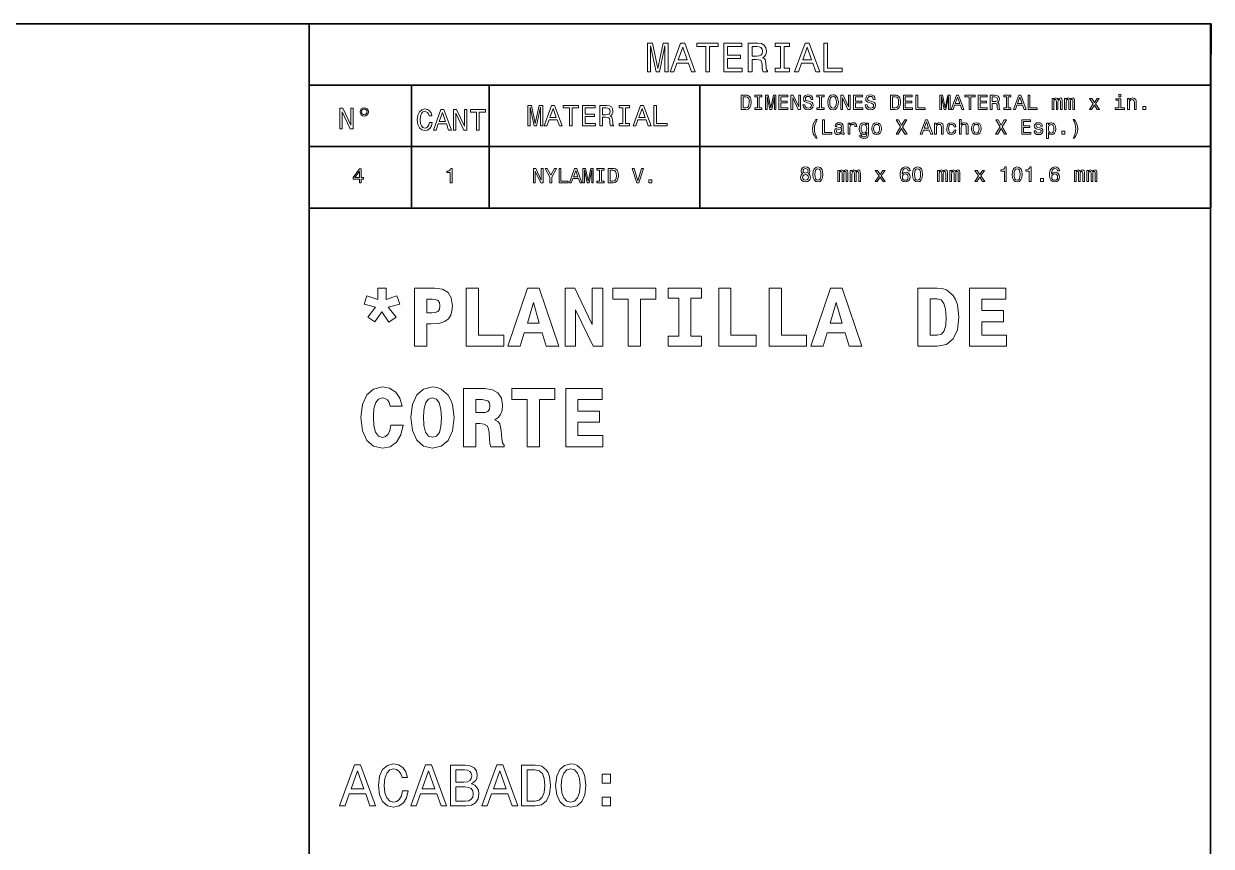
# Model space of a CAD drawing. Extents: x 5 to 413, y 5 to 291.
# Drawn here: x 311.4 to 413.4, y 220.1 to 290.8 of the extents above; entities that cross this region are included whole.
import ezdxf

# ---------------------------------------------------------------- set-up
doc = ezdxf.new("R2010")
doc.units = 0

msp = doc.modelspace()

# ---------------------------------------------------------------- linework, layer by layer
at = {"color": 7, "lineweight": 35}
for p, q in [((413.367157, 290.786957), (5.281658, 290.786957)), ((335.902863, 290.786957), (335.902863, 5.281658)), ((335.902863, 290.786957), (413.367157, 290.786957)), ((335.902863, 290.786926), (413.419434, 290.786926)), ((335.902863, 290.786926), (335.902863, 285.501709)), ((413.367157, 5.281658), (413.367157, 290.786957)), ((413.367157, 232.688721), (413.367157, 290.786957)), ((413.419434, 290.786926), (413.391235, 285.501709)), ((335.902863, 285.501709), (413.391235, 285.501709)), ((335.902863, 285.501709), (335.902863, 274.931274)), ((344.711578, 285.501709), (344.711578, 274.931274)), ((351.38916, 285.501709), (351.38916, 274.931274)), ((369.476807, 285.501709), (369.476807, 274.931274)), ((413.391235, 285.501709), (413.391235, 274.931274)), ((335.902863, 280.216492), (413.391235, 280.216492)), ((335.902863, 274.931274), (413.391235, 274.931274))]:
    msp.add_line(p, q, dxfattribs=at)
at = {"color": 7, "lineweight": 13}
for points in [[(364.976654, 286.65979), (365.250305, 286.65979), (365.250305, 288.898773), (365.712341, 286.65979), (366.017975, 286.65979), (366.47644, 288.898773), (366.47644, 286.65979), (366.753632, 286.65979), (366.753632, 289.126221), (366.320038, 289.126221), (365.865143, 286.951202), (365.413788, 289.126221), (364.976654, 289.126221)], [(366.924225, 286.65979), (367.25119, 286.65979), (367.51062, 287.384796), (368.495056, 287.384796), (368.754517, 286.65979), (369.088562, 286.65979), (368.185883, 289.129791), (367.823364, 289.129791)], [(367.624359, 287.68689), (368.004608, 288.774384), (368.384888, 287.68689)], [(369.980621, 286.65979), (370.307587, 286.65979), (370.307587, 288.827698), (371.053894, 288.827698), (371.053894, 289.126221), (369.230743, 289.126221), (369.230743, 288.827698), (369.980621, 288.827698)], [(371.537231, 286.65979), (373.100983, 286.65979), (373.100983, 286.958313), (371.864197, 286.958313), (371.864197, 287.793488), (372.965912, 287.793488), (372.965912, 288.08847), (371.864197, 288.08847), (371.864197, 288.827698), (373.07254, 288.827698), (373.07254, 289.126221), (371.537231, 289.126221)], [(373.630524, 286.65979), (373.961029, 286.65979), (373.961029, 287.70108), (374.298645, 287.70108), (374.547424, 287.69043), (374.703796, 287.640686), (374.789093, 287.523407), (374.824646, 287.313721), (374.842407, 286.993866), (374.863739, 286.78418), (374.906372, 286.65979), (375.279541, 286.65979), (375.279541, 286.727325), (375.197815, 286.826813), (375.169373, 287.011627), (375.144501, 287.409668), (375.084076, 287.704651), (375.00235, 287.797058), (374.87439, 287.864563), (375.016541, 287.95343), (375.116058, 288.07782), (375.180023, 288.234192), (375.201355, 288.422546), (375.151611, 288.721069), (375.00943, 288.944977), (374.774872, 289.080017), (374.455017, 289.126221), (373.630524, 289.126221)], [(374.36264, 288.824127), (374.579407, 288.802826), (374.732239, 288.735291), (374.828186, 288.610901), (374.860168, 288.415436), (374.824646, 288.20932), (374.728668, 288.08493), (374.565186, 288.020935), (374.341309, 288.003174), (373.961029, 288.003174), (373.961029, 288.824127)], [(376.399048, 286.958313), (375.944122, 286.958313), (375.944122, 286.65979), (377.180908, 286.65979), (377.180908, 286.958313), (376.725983, 286.958313), (376.725983, 288.827698), (377.180908, 288.827698), (377.180908, 289.126221), (375.944122, 289.126221), (375.944122, 288.827698), (376.399048, 288.827698)], [(377.621582, 286.65979), (377.948547, 286.65979), (378.208008, 287.384796), (379.192444, 287.384796), (379.451874, 286.65979), (379.78595, 286.65979), (378.88324, 289.129791), (378.520752, 289.129791)], [(378.321716, 287.68689), (378.701996, 288.774384), (379.082275, 287.68689)], [(380.120026, 286.65979), (381.705078, 286.65979), (381.705078, 286.958313), (380.446991, 286.958313), (380.446991, 289.126221), (380.120026, 289.126221)], [(378.502197, 283.822144), (378.340515, 283.822144), (378.376038, 283.633789), (378.464874, 283.495178), (378.601715, 283.411682), (378.78653, 283.38147), (378.969543, 283.409882), (379.106384, 283.488068), (379.193451, 283.610687), (379.225433, 283.7724), (379.198792, 283.918091), (379.124146, 284.012299), (379.003326, 284.074493), (378.841614, 284.120667), (378.703003, 284.154449), (378.612366, 284.193542), (378.560852, 284.250397), (378.544861, 284.339233), (378.560852, 284.41922), (378.607056, 284.479614), (378.678131, 284.520508), (378.775848, 284.534729), (378.875366, 284.516937), (378.953552, 284.468964), (379.005096, 284.389008), (379.029968, 284.280609), (379.191681, 284.280609), (379.191681, 284.284149), (379.163239, 284.451202), (379.079712, 284.575592), (378.948212, 284.653778), (378.770538, 284.68042), (378.610596, 284.653778), (378.486206, 284.579132), (378.40625, 284.463623), (378.377808, 284.314362), (378.400909, 284.181091), (378.468445, 284.090485), (378.575073, 284.03006), (378.720764, 283.983856), (378.864716, 283.942993), (378.973114, 283.9039), (379.038849, 283.847015), (379.061951, 283.754639), (379.040619, 283.660431), (378.985535, 283.589355), (378.902039, 283.544952), (378.79364, 283.530731), (378.672791, 283.550262), (378.580383, 283.607147), (378.521759, 283.699524)], [(380.465759, 284.03183), (380.497742, 283.754639), (380.590149, 283.550262), (380.73407, 283.424103), (380.922455, 283.38147), (381.109009, 283.424103), (381.25473, 283.550262), (381.345367, 283.754639), (381.37912, 284.03183), (381.345367, 284.307251), (381.306274, 284.41922), (381.25473, 284.511627), (381.109009, 284.637787), (381.020172, 284.669769), (380.922455, 284.68219), (380.7323, 284.637787), (380.588379, 284.513397), (380.497742, 284.309052)], [(383.850891, 283.822144), (383.689178, 283.822144), (383.724731, 283.633789), (383.813568, 283.495178), (383.950409, 283.411682), (384.135193, 283.38147), (384.318237, 283.409882), (384.455048, 283.488068), (384.542145, 283.610687), (384.574127, 283.7724), (384.547455, 283.918091), (384.472839, 284.012299), (384.35199, 284.074493), (384.190277, 284.120667), (384.051697, 284.154449), (383.96106, 284.193542), (383.909515, 284.250397), (383.893524, 284.339233), (383.909515, 284.41922), (383.955719, 284.479614), (384.026794, 284.520508), (384.124542, 284.534729), (384.22406, 284.516937), (384.302246, 284.468964), (384.35376, 284.389008), (384.378662, 284.280609), (384.540344, 284.280609), (384.540344, 284.284149), (384.511932, 284.451202), (384.428406, 284.575592), (384.296906, 284.653778), (384.119202, 284.68042), (383.95929, 284.653778), (383.8349, 284.579132), (383.754944, 284.463623), (383.726501, 284.314362), (383.749603, 284.181091), (383.817139, 284.090485), (383.923737, 284.03006), (384.069458, 283.983856), (384.213379, 283.942993), (384.321777, 283.9039), (384.387543, 283.847015), (384.410645, 283.754639), (384.389313, 283.660431), (384.334229, 283.589355), (384.250702, 283.544952), (384.142303, 283.530731), (384.021484, 283.550262), (383.929077, 283.607147), (383.870422, 283.699524)], [(405.641907, 284.691101), (405.476624, 284.691101), (405.476624, 284.513397), (405.641907, 284.513397)], [(354.706787, 282.000061), (354.902252, 282.000061), (354.902252, 283.599335), (355.232269, 282.000061), (355.450592, 282.000061), (355.778046, 283.599335), (355.778046, 282.000061), (355.976074, 282.000061), (355.976074, 283.76181), (355.666351, 283.76181), (355.341431, 282.208221), (355.019043, 283.76181), (354.706787, 283.76181)], [(356.0979, 282.000061), (356.331451, 282.000061), (356.516754, 282.517914), (357.21994, 282.517914), (357.405243, 282.000061), (357.64389, 282.000061), (356.999084, 283.764343), (356.740173, 283.764343)], [(358.281036, 282.000061), (358.514587, 282.000061), (358.514587, 283.548553), (359.047699, 283.548553), (359.047699, 283.76181), (357.745422, 283.76181), (357.745422, 283.548553), (358.281036, 283.548553)], [(359.392914, 282.000061), (360.509888, 282.000061), (360.509888, 282.213287), (359.626465, 282.213287), (359.626465, 282.809845), (360.413422, 282.809845), (360.413422, 283.020538), (359.626465, 283.020538), (359.626465, 283.548553), (360.489563, 283.548553), (360.489563, 283.76181), (359.392914, 283.76181)], [(360.888123, 282.000061), (361.124207, 282.000061), (361.124207, 282.743835), (361.365356, 282.743835), (361.54306, 282.736237), (361.654755, 282.700684), (361.715668, 282.616913), (361.741058, 282.467163), (361.753754, 282.238678), (361.768982, 282.088898), (361.799438, 282.000061), (362.06601, 282.000061), (362.06601, 282.048279), (362.007599, 282.119385), (361.987305, 282.251373), (361.969543, 282.535706), (361.926392, 282.746399), (361.867981, 282.812378), (361.776611, 282.860626), (361.878143, 282.924072), (361.949219, 283.012939), (361.994934, 283.124634), (362.010162, 283.259186), (361.974609, 283.472412), (361.873077, 283.632324), (361.705536, 283.72879), (361.477051, 283.76181), (360.888123, 283.76181)], [(362.865631, 282.213287), (362.54071, 282.213287), (362.54071, 282.000061), (363.424103, 282.000061), (363.424103, 282.213287), (363.099182, 282.213287), (363.099182, 283.548553), (363.424103, 283.548553), (363.424103, 283.76181), (362.54071, 283.76181), (362.54071, 283.548553), (362.865631, 283.548553)], [(363.738892, 282.000061), (363.972443, 282.000061), (364.157745, 282.517914), (364.860931, 282.517914), (365.046234, 282.000061), (365.284851, 282.000061), (364.640076, 283.764343), (364.381134, 283.764343)], [(365.523468, 282.000061), (366.65567, 282.000061), (366.65567, 282.213287), (365.757019, 282.213287), (365.757019, 283.76181), (365.523468, 283.76181)], [(373.432495, 284.648438), (373.022034, 284.648438), (373.022034, 283.415222), (373.432495, 283.415222), (373.62619, 283.454315), (373.770142, 283.573364), (373.858978, 283.767059), (373.890961, 284.03183), (373.862518, 284.301941), (373.826996, 284.408539), (373.777252, 284.493835), (373.633301, 284.609344), (373.539124, 284.637787)], [(373.420074, 284.500946), (373.555115, 284.474304), (373.647522, 284.392548), (373.702606, 284.246857), (373.720367, 284.03183), (373.700836, 283.823914), (373.645752, 283.678223), (373.551575, 283.591156), (373.420074, 283.562714), (373.187286, 283.562714), (373.187286, 284.500946)], [(374.422272, 283.564484), (374.194824, 283.564484), (374.194824, 283.415222), (374.813202, 283.415222), (374.813202, 283.564484), (374.585754, 283.564484), (374.585754, 284.499176), (374.813202, 284.499176), (374.813202, 284.648438), (374.194824, 284.648438), (374.194824, 284.499176), (374.422272, 284.499176)], [(375.129517, 283.415222), (375.266327, 283.415222), (375.266327, 284.534729), (375.497345, 283.415222), (375.650177, 283.415222), (375.879395, 284.534729), (375.879395, 283.415222), (376.018005, 283.415222), (376.018005, 284.648438), (375.801208, 284.648438), (375.573761, 283.560944), (375.348083, 284.648438), (375.129517, 284.648438)], [(376.270325, 283.415222), (377.052185, 283.415222), (377.052185, 283.564484), (376.433807, 283.564484), (376.433807, 283.982086), (376.98468, 283.982086), (376.98468, 284.129578), (376.433807, 284.129578), (376.433807, 284.499176), (377.037994, 284.499176), (377.037994, 284.648438), (376.270325, 284.648438)], [(377.308075, 283.415222), (377.455566, 283.415222), (377.455566, 284.426331), (377.928253, 283.415222), (378.118378, 283.415222), (378.118378, 284.648438), (377.969116, 284.648438), (377.969116, 283.637329), (377.50177, 284.648438), (377.308075, 284.648438)], [(379.770966, 283.564484), (379.543518, 283.564484), (379.543518, 283.415222), (380.161896, 283.415222), (380.161896, 283.564484), (379.934448, 283.564484), (379.934448, 284.499176), (380.161896, 284.499176), (380.161896, 284.648438), (379.543518, 284.648438), (379.543518, 284.499176), (379.770966, 284.499176)], [(380.636353, 284.03183), (380.655884, 284.246857), (380.714539, 284.404999), (380.805176, 284.500946), (380.922455, 284.534729), (381.037933, 284.500946), (381.128571, 284.403229), (381.187195, 284.245056), (381.208527, 284.03183), (381.187195, 283.816803), (381.128571, 283.658661), (381.037933, 283.562714), (380.922455, 283.530731), (380.805176, 283.562714), (380.714539, 283.658661), (380.655884, 283.815033)], [(381.587036, 283.415222), (381.734528, 283.415222), (381.734528, 284.426331), (382.207184, 283.415222), (382.397339, 283.415222), (382.397339, 284.648438), (382.248047, 284.648438), (382.248047, 283.637329), (381.780731, 284.648438), (381.587036, 284.648438)], [(382.688751, 283.415222), (383.470612, 283.415222), (383.470612, 283.564484), (382.852234, 283.564484), (382.852234, 283.982086), (383.403107, 283.982086), (383.403107, 284.129578), (382.852234, 284.129578), (382.852234, 284.499176), (383.45639, 284.499176), (383.45639, 284.648438), (382.688751, 284.648438)], [(386.269348, 284.648438), (385.858856, 284.648438), (385.858856, 283.415222), (386.269348, 283.415222), (386.463043, 283.454315), (386.606964, 283.573364), (386.695831, 283.767059), (386.727814, 284.03183), (386.699371, 284.301941), (386.663849, 284.408539), (386.614075, 284.493835), (386.470154, 284.609344), (386.375977, 284.637787)], [(386.256897, 284.500946), (386.391968, 284.474304), (386.484375, 284.392548), (386.539459, 284.246857), (386.55722, 284.03183), (386.537659, 283.823914), (386.482574, 283.678223), (386.388397, 283.591156), (386.256897, 283.562714), (386.024139, 283.562714), (386.024139, 284.500946)], [(386.967712, 283.415222), (387.749573, 283.415222), (387.749573, 283.564484), (387.131165, 283.564484), (387.131165, 283.982086), (387.682037, 283.982086), (387.682037, 284.129578), (387.131165, 284.129578), (387.131165, 284.499176), (387.735352, 284.499176), (387.735352, 284.648438), (386.967712, 284.648438)], [(388.049866, 283.415222), (388.842407, 283.415222), (388.842407, 283.564484), (388.213348, 283.564484), (388.213348, 284.648438), (388.049866, 284.648438)], [(390.105835, 283.415222), (390.242645, 283.415222), (390.242645, 284.534729), (390.473663, 283.415222), (390.626495, 283.415222), (390.855713, 284.534729), (390.855713, 283.415222), (390.994324, 283.415222), (390.994324, 284.648438), (390.777527, 284.648438), (390.550079, 283.560944), (390.324402, 284.648438), (390.105835, 284.648438)], [(391.07962, 283.415222), (391.243103, 283.415222), (391.372803, 283.77771), (391.865021, 283.77771), (391.994751, 283.415222), (392.161774, 283.415222), (391.710419, 284.650208), (391.529175, 284.650208)], [(391.429688, 283.928772), (391.619812, 284.472534), (391.809937, 283.928772)], [(392.607788, 283.415222), (392.771271, 283.415222), (392.771271, 284.499176), (393.14444, 284.499176), (393.14444, 284.648438), (392.232849, 284.648438), (392.232849, 284.499176), (392.607788, 284.499176)], [(393.386108, 283.415222), (394.167999, 283.415222), (394.167999, 283.564484), (393.549591, 283.564484), (393.549591, 283.982086), (394.100464, 283.982086), (394.100464, 284.129578), (393.549591, 284.129578), (393.549591, 284.499176), (394.153778, 284.499176), (394.153778, 284.648438), (393.386108, 284.648438)], [(394.432739, 283.415222), (394.598022, 283.415222), (394.598022, 283.935883), (394.766815, 283.935883), (394.891205, 283.930542), (394.969391, 283.90567), (395.012054, 283.847015), (395.029816, 283.742188), (395.038696, 283.582245), (395.049377, 283.477417), (395.070679, 283.415222), (395.257263, 283.415222), (395.257263, 283.448975), (395.2164, 283.498749), (395.202179, 283.591156), (395.189758, 283.790161), (395.159546, 283.937653), (395.118652, 283.983856), (395.054688, 284.017609), (395.125763, 284.062042), (395.175537, 284.124237), (395.20752, 284.202423), (395.21817, 284.2966), (395.193298, 284.445862), (395.122223, 284.5578), (395.004944, 284.625336), (394.845001, 284.648438), (394.432739, 284.648438)], [(394.798798, 284.497406), (394.907196, 284.486725), (394.983612, 284.452972), (395.031586, 284.390778), (395.047577, 284.29306), (395.029816, 284.189972), (394.981842, 284.127777), (394.900085, 284.095795), (394.788147, 284.086914), (394.598022, 284.086914), (394.598022, 284.497406)], [(395.817017, 283.564484), (395.589569, 283.564484), (395.589569, 283.415222), (396.207947, 283.415222), (396.207947, 283.564484), (395.980499, 283.564484), (395.980499, 284.499176), (396.207947, 284.499176), (396.207947, 284.648438), (395.589569, 284.648438), (395.589569, 284.499176), (395.817017, 284.499176)], [(396.428284, 283.415222), (396.591766, 283.415222), (396.721497, 283.77771), (397.213715, 283.77771), (397.343445, 283.415222), (397.510468, 283.415222), (397.059113, 284.650208), (396.877869, 284.650208)], [(396.778351, 283.928772), (396.968506, 284.472534), (397.15863, 283.928772)], [(397.67749, 283.415222), (398.470032, 283.415222), (398.470032, 283.564484), (397.840973, 283.564484), (397.840973, 284.648438), (397.67749, 284.648438)], [(399.747681, 283.415222), (399.891602, 283.415222), (399.891602, 284.053162), (399.900513, 284.149109), (399.927155, 284.218414), (399.968018, 284.259277), (400.021332, 284.275269), (400.063965, 284.261047), (400.092407, 284.225525), (400.106628, 284.1651), (400.111969, 284.085144), (400.111969, 283.415222), (400.247009, 283.415222), (400.247009, 284.053162), (400.25589, 284.147339), (400.282532, 284.216644), (400.325195, 284.259277), (400.37851, 284.275269), (400.421143, 284.261047), (400.449585, 284.225525), (400.467346, 284.085144), (400.467346, 283.415222), (400.611298, 283.415222), (400.611298, 284.074493), (400.602417, 284.211304), (400.573975, 284.316132), (400.51712, 284.380127), (400.424713, 284.403229), (400.316315, 284.367676), (400.232788, 284.264618), (400.167053, 284.365906), (400.056885, 284.403229), (399.955597, 284.367676), (399.886292, 284.268158), (399.886292, 284.369446), (399.747681, 284.369446)], [(400.817413, 283.415222), (400.961365, 283.415222), (400.961365, 284.053162), (400.970245, 284.149109), (400.996887, 284.218414), (401.03775, 284.259277), (401.091064, 284.275269), (401.133728, 284.261047), (401.16214, 284.225525), (401.176361, 284.1651), (401.181702, 284.085144), (401.181702, 283.415222), (401.316742, 283.415222), (401.316742, 284.053162), (401.325623, 284.147339), (401.352295, 284.216644), (401.394928, 284.259277), (401.448242, 284.275269), (401.490875, 284.261047), (401.519318, 284.225525), (401.537079, 284.085144), (401.537079, 283.415222), (401.68103, 283.415222), (401.68103, 284.074493), (401.67215, 284.211304), (401.643707, 284.316132), (401.586853, 284.380127), (401.494446, 284.403229), (401.386047, 284.367676), (401.302521, 284.264618), (401.236786, 284.365906), (401.126617, 284.403229), (401.02533, 284.367676), (400.956024, 284.268158), (400.956024, 284.369446), (400.817413, 284.369446)], [(403.132812, 283.415222), (403.378021, 283.786621), (403.630371, 283.415222), (403.818726, 283.415222), (403.477539, 283.90744), (403.799164, 284.369446), (403.61792, 284.369446), (403.385132, 284.022949), (403.152344, 284.369446), (402.96756, 284.369446), (403.283844, 283.90567), (402.949768, 283.415222)], [(405.636566, 283.546722), (405.636566, 284.337463), (405.234985, 284.337463), (405.234985, 284.204193), (405.480194, 284.204193), (405.480194, 283.546722), (405.160339, 283.546722), (405.160339, 283.415222), (405.959961, 283.415222), (405.959961, 283.546722)], [(406.228302, 283.415222), (406.384674, 283.415222), (406.384674, 283.966095), (406.400665, 284.092255), (406.452209, 284.184662), (406.532166, 284.241516), (406.638794, 284.262848), (406.72406, 284.245056), (406.777374, 284.197083), (406.804047, 284.117126), (406.812927, 284.010498), (406.812927, 283.415222), (406.969299, 283.415222), (406.969299, 284.04248), (406.962189, 284.168671), (406.930206, 284.273499), (406.825378, 284.369446), (406.661865, 284.403229), (406.571259, 284.390778), (406.494843, 284.357025), (406.429108, 284.30014), (406.377563, 284.223755), (406.377563, 284.369446), (406.228302, 284.369446)], [(407.543274, 283.415222), (407.788483, 283.415222), (407.788483, 283.679993), (407.543274, 283.679993)], [(338.532074, 281.760162), (338.742767, 281.760162), (338.742767, 283.20459), (339.41803, 281.760162), (339.689667, 281.760162), (339.689667, 283.521912), (339.47641, 283.521912), (339.47641, 282.077484), (338.808777, 283.521912), (338.532074, 283.521912)], [(340.639069, 283.565063), (340.499451, 283.53714), (340.385223, 283.460968), (340.309052, 283.346741), (340.281128, 283.207123), (340.306519, 283.067505), (340.38266, 282.955811), (340.496918, 282.879669), (340.639069, 282.851746), (340.781219, 282.879669), (340.892914, 282.958344), (340.969086, 283.070038), (340.997009, 283.207123), (340.966522, 283.346741), (340.890381, 283.460968), (340.776154, 283.53714)], [(340.639069, 283.448273), (340.733002, 283.427979), (340.809143, 283.377197), (340.859924, 283.301056), (340.880219, 283.209656), (340.859924, 283.115723), (340.809143, 283.037048), (340.733002, 282.983734), (340.639069, 282.965973), (340.542603, 282.983734), (340.466431, 283.037048), (340.41568, 283.11319), (340.397919, 283.209656), (340.41568, 283.301056), (340.468994, 283.377197), (340.545135, 283.427979)], [(346.239288, 282.302643), (346.188507, 282.089417), (346.104736, 281.937103), (345.987946, 281.84317), (345.850891, 281.812714), (345.685883, 281.858398), (345.556396, 281.995483), (345.470093, 282.218872), (345.442169, 282.528564), (345.470093, 282.835724), (345.553864, 283.061676), (345.68335, 283.198761), (345.850891, 283.246979), (345.972717, 283.221588), (346.076813, 283.150513), (346.158051, 283.036285), (346.213898, 282.878906), (346.455048, 282.878906), (346.378906, 283.120056), (346.246887, 283.302826), (346.06665, 283.417053), (345.850891, 283.457672), (345.581787, 283.394226), (345.37616, 283.216522), (345.244171, 282.924591), (345.198486, 282.528564), (345.244171, 282.132568), (345.37616, 281.840637), (345.581787, 281.6604), (345.850891, 281.599487), (346.086975, 281.647705), (346.277344, 281.782257), (346.411896, 282.003113), (346.482971, 282.302643)], [(346.584503, 281.647705), (346.818054, 281.647705), (347.003357, 282.165558), (347.706543, 282.165558), (347.891846, 281.647705), (348.130493, 281.647705), (347.485687, 283.411987), (347.226776, 283.411987)], [(347.084595, 282.381348), (347.356232, 283.158142), (347.627838, 282.381348)], [(348.305634, 281.647705), (348.516327, 281.647705), (348.516327, 283.092133), (349.191589, 281.647705), (349.463196, 281.647705), (349.463196, 283.409454), (349.249969, 283.409454), (349.249969, 281.965027), (348.582336, 283.409454), (348.305634, 283.409454)], [(350.295837, 281.647705), (350.529388, 281.647705), (350.529388, 283.196198), (351.062469, 283.196198), (351.062469, 283.409454), (349.760223, 283.409454), (349.760223, 283.196198), (350.295837, 283.196198)], [(356.597992, 282.733704), (356.869629, 283.510498), (357.141235, 282.733704)], [(361.411072, 283.546021), (361.565918, 283.530792), (361.675049, 283.482574), (361.743591, 283.393707), (361.766449, 283.254089), (361.741058, 283.106873), (361.672516, 283.018005), (361.555756, 282.972321), (361.395813, 282.959625), (361.124207, 282.959625), (361.124207, 283.546021)], [(364.238983, 282.733704), (364.51059, 283.510498), (364.782227, 282.733704)], [(379.44754, 280.941681), (379.559509, 280.941681), (379.458221, 281.130035), (379.387115, 281.327271), (379.342712, 281.535187), (379.328491, 281.744873), (379.342712, 281.954559), (379.387115, 282.160675), (379.458221, 282.359711), (379.559509, 282.548065), (379.44754, 282.548065), (379.317841, 282.3526), (379.227203, 282.158905), (379.173889, 281.956329), (379.157898, 281.744873), (379.173889, 281.531647), (379.227203, 281.330841), (379.317841, 281.137146)], [(380.026825, 281.284637), (380.819366, 281.284637), (380.819366, 281.433899), (380.190308, 281.433899), (380.190308, 282.517853), (380.026825, 282.517853)], [(381.656311, 281.409027), (381.656311, 281.403687), (381.665222, 281.343292), (381.691864, 281.300629), (381.803802, 281.266876), (381.890869, 281.281097), (381.890869, 281.401917), (381.853577, 281.396576), (381.803802, 281.419678), (381.794922, 281.490753), (381.794922, 281.984772), (381.77359, 282.110931), (381.711395, 282.199768), (381.603027, 282.253082), (381.450195, 282.272644), (381.300934, 282.251312), (381.190765, 282.190887), (381.12146, 282.09671), (381.098358, 281.972321), (381.098358, 281.96167), (381.238739, 281.96167), (381.25116, 282.036285), (381.290253, 282.0896), (381.354248, 282.121582), (381.444855, 282.134033), (381.531921, 282.125153), (381.594116, 282.09848), (381.631439, 282.052277), (381.64389, 281.988312), (381.63678, 281.913696), (381.608337, 281.876373), (381.537262, 281.858612), (381.403992, 281.844391), (381.25116, 281.812408), (381.142792, 281.755524), (381.078796, 281.666687), (381.059265, 281.535187), (381.077026, 281.417908), (381.132111, 281.330841), (381.220978, 281.275757), (381.343567, 281.256195), (381.50882, 281.293518)], [(381.63855, 281.618713), (381.617218, 281.526306), (381.560364, 281.455231), (381.475067, 281.409027), (381.370239, 281.393036), (381.302704, 281.401917), (381.25473, 281.430359), (381.224518, 281.480103), (381.215637, 281.549408), (381.222748, 281.611603), (381.25116, 281.656036), (381.364899, 281.70578), (381.50882, 281.727112), (381.63855, 281.769745)], [(382.217834, 281.284637), (382.374207, 281.284637), (382.374207, 281.83017), (382.390198, 281.96167), (382.438202, 282.055847), (382.516388, 282.112701), (382.621216, 282.132263), (382.699402, 282.119812), (382.758057, 282.08429), (382.793579, 282.023865), (382.80603, 281.942108), (382.964172, 281.942108), (382.942841, 282.08606), (382.884216, 282.189117), (382.786469, 282.251312), (382.653198, 282.272644), (382.562592, 282.258423), (382.484406, 282.22287), (382.4151, 282.162476), (382.360016, 282.080719), (382.360016, 282.238861), (382.217834, 282.238861)], [(383.97171, 281.327271), (383.97171, 282.238861), (383.822449, 282.238861), (383.822449, 282.08429), (383.699829, 282.22467), (383.625214, 282.260193), (383.541687, 282.272644), (383.390656, 282.237091), (383.273376, 282.137573), (383.19696, 281.977661), (383.170288, 281.762634), (383.19696, 281.545837), (383.273376, 281.385925), (383.390656, 281.284637), (383.541687, 281.250885), (383.626984, 281.263306), (383.698059, 281.295288), (383.822449, 281.430359), (383.822449, 281.295288), (383.808228, 281.18869), (383.769135, 281.112274), (383.694519, 281.067841), (383.58255, 281.051849), (383.484833, 281.062531), (383.415527, 281.089172), (383.374664, 281.135376), (383.362213, 281.197571), (383.211182, 281.197571), (383.211182, 281.19046), (383.234283, 281.076721), (383.305359, 280.991425), (383.419067, 280.93634), (383.573669, 280.916809), (383.758484, 280.943451), (383.881104, 281.018097), (383.950378, 281.147797)], [(383.332001, 281.762634), (383.347992, 281.920807), (383.395966, 282.038086), (383.470612, 282.107361), (383.570129, 282.132263), (383.674957, 282.107361), (383.753143, 282.038086), (383.801117, 281.920807), (383.818909, 281.762634), (383.801117, 281.600952), (383.753143, 281.485443), (383.674957, 281.414368), (383.570129, 281.391266), (383.470612, 281.414368), (383.395966, 281.485443), (383.347992, 281.602722)], [(384.252472, 281.760864), (384.280914, 281.544067), (384.36264, 281.384155), (384.492371, 281.284637), (384.666504, 281.250885), (384.838867, 281.284637), (384.968597, 281.382385), (385.050323, 281.542297), (385.080536, 281.760864), (385.050323, 281.977661), (384.968597, 282.139374), (384.838867, 282.237091), (384.666504, 282.272644), (384.492371, 282.237091), (384.36264, 282.137573), (384.280914, 281.977661)], [(384.412415, 281.762634), (384.428406, 281.922577), (384.478149, 282.038086), (384.558105, 282.109161), (384.666504, 282.134033), (384.773132, 282.109161), (384.853088, 282.039856), (384.902863, 281.922577), (384.920624, 281.762634), (384.902863, 281.600952), (384.853088, 281.483673), (384.773132, 281.412567), (384.666504, 281.389465), (384.558105, 281.412567), (384.478149, 281.483673), (384.428406, 281.600952)], [(386.335083, 281.284637), (386.521667, 281.284637), (386.804199, 281.783966), (387.092072, 281.284637), (387.280426, 281.284637), (386.894836, 281.919006), (387.260895, 282.519623), (387.081421, 282.519623), (386.80954, 282.062958), (386.542999, 282.519623), (386.356415, 282.519623), (386.720703, 281.917236)], [(388.405273, 281.284637), (388.568756, 281.284637), (388.698456, 281.647125), (389.190674, 281.647125), (389.320404, 281.284637), (389.487427, 281.284637), (389.036072, 282.519623), (388.854828, 282.519623)], [(388.75531, 281.798187), (388.945465, 282.341949), (389.13559, 281.798187)], [(389.647369, 281.284637), (389.803741, 281.284637), (389.803741, 281.83551), (389.819733, 281.96167), (389.871277, 282.054077), (389.951233, 282.110931), (390.057831, 282.132263), (390.143127, 282.114471), (390.196442, 282.066498), (390.223114, 281.986542), (390.231995, 281.879913), (390.231995, 281.284637), (390.388367, 281.284637), (390.388367, 281.911896), (390.381256, 282.038086), (390.349274, 282.142914), (390.244415, 282.238861), (390.080933, 282.272644), (389.990326, 282.260193), (389.91391, 282.22644), (389.848175, 282.169556), (389.796631, 282.09317), (389.796631, 282.238861), (389.647369, 282.238861)], [(391.324829, 281.922577), (391.479431, 281.922577), (391.447449, 282.064728), (391.371033, 282.176666), (391.251984, 282.245972), (391.097382, 282.272644), (390.926788, 282.237091), (390.797058, 282.137573), (390.715332, 281.975891), (390.68689, 281.759094), (390.713531, 281.544067), (390.793518, 281.384155), (390.919678, 281.284637), (391.092041, 281.250885), (391.244873, 281.277527), (391.363922, 281.352173), (391.445648, 281.469452), (391.481201, 281.625824), (391.33194, 281.625824), (391.305267, 281.526306), (391.255524, 281.45166), (391.184448, 281.405457), (391.097382, 281.391266), (390.988983, 281.414368), (390.910797, 281.485443), (390.862823, 281.600952), (390.846832, 281.764435), (390.862823, 281.924347), (390.912567, 282.039856), (390.992523, 282.110931), (391.097382, 282.135803), (391.189789, 282.119812), (391.259064, 282.078949), (391.305267, 282.011414)], [(391.786835, 281.284637), (391.943207, 281.284637), (391.943207, 281.83551), (391.959198, 281.96167), (392.010742, 282.054077), (392.090698, 282.110931), (392.197327, 282.132263), (392.282623, 282.114471), (392.335907, 282.066498), (392.362579, 281.986542), (392.37146, 281.879913), (392.37146, 281.284637), (392.527832, 281.284637), (392.527832, 281.911896), (392.520721, 282.038086), (392.488739, 282.142914), (392.383911, 282.238861), (392.220428, 282.272644), (392.131561, 282.260193), (392.055145, 282.22644), (391.99118, 282.173126), (391.943207, 282.100281), (391.943207, 282.560516), (391.786835, 282.560516)], [(392.810364, 281.760864), (392.838806, 281.544067), (392.920532, 281.384155), (393.050262, 281.284637), (393.224396, 281.250885), (393.396759, 281.284637), (393.526489, 281.382385), (393.608246, 281.542297), (393.638428, 281.760864), (393.608246, 281.977661), (393.526489, 282.139374), (393.396759, 282.237091), (393.224396, 282.272644), (393.050262, 282.237091), (392.920532, 282.137573), (392.838806, 281.977661)], [(392.970306, 281.762634), (392.986298, 281.922577), (393.036041, 282.038086), (393.115997, 282.109161), (393.224396, 282.134033), (393.331024, 282.109161), (393.41098, 282.039856), (393.460754, 281.922577), (393.478516, 281.762634), (393.460754, 281.600952), (393.41098, 281.483673), (393.331024, 281.412567), (393.224396, 281.389465), (393.115997, 281.412567), (393.036041, 281.483673), (392.986298, 281.600952)], [(394.892975, 281.284637), (395.079559, 281.284637), (395.362091, 281.783966), (395.649963, 281.284637), (395.838318, 281.284637), (395.452728, 281.919006), (395.818787, 282.519623), (395.639313, 282.519623), (395.367432, 282.062958), (395.100891, 282.519623), (394.914307, 282.519623), (395.278595, 281.917236)], [(397.130188, 281.284637), (397.912048, 281.284637), (397.912048, 281.433899), (397.293671, 281.433899), (397.293671, 281.851501), (397.844543, 281.851501), (397.844543, 281.998993), (397.293671, 281.998993), (397.293671, 282.368591), (397.897827, 282.368591), (397.897827, 282.517853), (397.130188, 282.517853)], [(398.672607, 281.84082), (398.521545, 281.876373), (398.409607, 281.917236), (398.372284, 282.000763), (398.382965, 282.059387), (398.420258, 282.102051), (398.480682, 282.128693), (398.567749, 282.139374), (398.651276, 282.128693), (398.71701, 282.09671), (398.759674, 282.048737), (398.777435, 281.984772), (398.930267, 281.984772), (398.930267, 281.988312), (398.903595, 282.103821), (398.83075, 282.194458), (398.71701, 282.251312), (398.567749, 282.272644), (398.416718, 282.251312), (398.306549, 282.192657), (398.237244, 282.105591), (398.215912, 281.995422), (398.231903, 281.888794), (398.281677, 281.814178), (398.363403, 281.760864), (398.482452, 281.723541), (398.656616, 281.680908), (398.763214, 281.636475), (398.791656, 281.600952), (398.802307, 281.547638), (398.786316, 281.481873), (398.743683, 281.432129), (398.674377, 281.400146), (398.58197, 281.389465), (398.484253, 281.400146), (398.413147, 281.437469), (398.365173, 281.497864), (398.345642, 281.58139), (398.19458, 281.58139), (398.219482, 281.43924), (398.292328, 281.336182), (398.407837, 281.273987), (398.567749, 281.250885), (398.734802, 281.273987), (398.857391, 281.336182), (398.932037, 281.435669), (398.958679, 281.565399), (398.939148, 281.677338), (398.884064, 281.753754), (398.793427, 281.803528)], [(399.422485, 282.09137), (399.422485, 282.238861), (399.266113, 282.238861), (399.266113, 280.915039), (399.422485, 280.915039), (399.422485, 281.430359), (399.47757, 281.346832), (399.539764, 281.291748), (399.696136, 281.250885), (399.845398, 281.284637), (399.962677, 281.385925), (400.039093, 281.545837), (400.067535, 281.762634), (400.039093, 281.977661), (399.962677, 282.137573), (399.845398, 282.237091), (399.696136, 282.272644), (399.61084, 282.261963), (399.537994, 282.22821), (399.4758, 282.171356)], [(399.669495, 281.391266), (399.564636, 281.414368), (399.48822, 281.485443), (399.440247, 281.600952), (399.424255, 281.762634), (399.440247, 281.922577), (399.48822, 282.038086), (399.564636, 282.107361), (399.669495, 282.132263), (399.765442, 282.107361), (399.841858, 282.036285), (399.889832, 281.920807), (399.907593, 281.762634), (399.889832, 281.602722), (399.841858, 281.485443), (399.765442, 281.414368)], [(401.654358, 280.941681), (401.782288, 281.137146), (401.872925, 281.330841), (401.926239, 281.531647), (401.944, 281.744873), (401.926239, 281.956329), (401.872925, 282.158905), (401.782288, 282.3526), (401.654358, 282.548065), (401.542419, 282.548065), (401.641907, 282.359711), (401.712982, 282.160675), (401.755646, 281.954559), (401.771637, 281.744873), (401.755646, 281.535187), (401.712982, 281.327271), (401.640137, 281.130035), (401.542419, 280.941681)], [(400.589966, 281.284637), (400.835175, 281.284637), (400.835175, 281.549408), (400.589966, 281.549408)], [(340.22879, 277.104126), (340.388733, 277.104126), (340.388733, 277.40976), (340.564636, 277.40976), (340.564636, 277.55191), (340.388733, 277.55191), (340.388733, 278.310699), (340.22702, 278.310699), (339.686829, 277.566132), (339.686829, 277.40976), (340.22879, 277.40976)], [(339.83609, 277.55191), (340.22879, 278.104553), (340.22879, 277.55191)], [(348.026886, 277.104126), (348.188599, 277.104126), (348.188599, 278.346222), (348.06778, 278.346222), (348.035797, 278.237823), (347.971802, 278.164978), (347.874084, 278.122345), (347.739044, 278.108124), (347.739044, 277.981964), (348.026886, 277.981964)], [(355.194183, 277.104126), (355.341675, 277.104126), (355.341675, 278.115234), (355.814331, 277.104126), (356.004486, 277.104126), (356.004486, 278.337341), (355.855194, 278.337341), (355.855194, 277.326233), (355.387848, 278.337341), (355.194183, 278.337341)], [(356.761475, 277.104126), (356.761475, 277.603455), (357.166595, 278.339111), (356.981812, 278.339111), (356.677948, 277.754486), (356.370514, 278.339111), (356.173279, 278.339111), (356.596191, 277.592804), (356.596191, 277.104126)], [(357.378082, 277.104126), (358.170593, 277.104126), (358.170593, 277.253387), (357.541565, 277.253387), (357.541565, 278.337341), (357.378082, 278.337341)], [(358.268341, 277.104126), (358.431824, 277.104126), (358.561523, 277.466614), (359.053741, 277.466614), (359.183472, 277.104126), (359.350494, 277.104126), (358.89917, 278.339111), (358.717896, 278.339111)], [(358.618408, 277.617676), (358.808533, 278.161438), (358.998657, 277.617676)], [(359.434021, 277.104126), (359.570862, 277.104126), (359.570862, 278.223633), (359.801849, 277.104126), (359.954681, 277.104126), (360.183899, 278.223633), (360.183899, 277.104126), (360.32251, 277.104126), (360.32251, 278.337341), (360.105713, 278.337341), (359.878265, 277.249847), (359.652588, 278.337341), (359.434021, 278.337341)], [(360.866272, 277.253387), (360.638824, 277.253387), (360.638824, 277.104126), (361.257202, 277.104126), (361.257202, 277.253387), (361.029755, 277.253387), (361.029755, 278.18808), (361.257202, 278.18808), (361.257202, 278.337341), (360.638824, 278.337341), (360.638824, 278.18808), (360.866272, 278.18808)], [(362.015961, 278.337341), (361.605499, 278.337341), (361.605499, 277.104126), (362.015961, 277.104126), (362.209656, 277.143219), (362.353577, 277.262268), (362.442444, 277.455963), (362.474426, 277.720734), (362.445984, 277.990845), (362.410461, 278.097443), (362.360687, 278.182739), (362.216766, 278.298248), (362.122589, 278.326691)], [(362.00354, 278.18985), (362.13858, 278.163208), (362.230988, 278.081451), (362.286072, 277.93576), (362.303833, 277.720734), (362.284302, 277.512817), (362.229218, 277.367126), (362.13501, 277.28006), (362.00354, 277.251617), (361.770752, 277.251617), (361.770752, 278.18985)], [(364.4664, 278.339111), (364.157227, 277.28894), (363.839142, 278.339111), (363.670319, 278.339111), (364.068359, 277.104126), (364.246063, 277.104126), (364.635223, 278.339111)], [(378.336731, 277.891296), (378.246124, 277.841553), (378.183929, 277.772247), (378.144836, 277.685181), (378.132385, 277.580322), (378.160828, 277.42218), (378.242554, 277.299561), (378.375824, 277.221375), (378.557098, 277.191162), (378.736572, 277.221375), (378.869843, 277.299561), (378.951569, 277.42218), (378.981781, 277.580322), (378.96756, 277.685181), (378.930237, 277.772247), (378.866272, 277.841553), (378.777435, 277.891296), (378.848511, 277.93396), (378.898254, 277.992584), (378.928467, 278.06366), (378.939148, 278.150726), (378.910706, 278.276917), (378.83606, 278.378204), (378.71524, 278.443939), (378.557098, 278.468811), (378.397156, 278.443939), (378.276337, 278.378204), (378.199921, 278.276917), (378.173248, 278.150726), (378.182159, 278.06366), (378.212341, 277.992584)], [(378.302979, 277.583893), (378.31897, 277.67807), (378.370514, 277.749146), (378.45047, 277.795349), (378.557098, 277.81134), (378.661926, 277.795349), (378.741882, 277.749146), (378.793427, 277.67807), (378.811188, 277.583893), (378.793427, 277.482605), (378.741882, 277.406189), (378.661926, 277.356445), (378.557098, 277.340454), (378.45047, 277.356445), (378.370514, 277.406189), (378.31897, 277.482605)], [(378.342072, 278.136536), (378.356293, 278.214722), (378.398926, 278.275116), (378.466461, 278.312439), (378.557098, 278.32666), (378.645935, 278.312439), (378.71347, 278.275116), (378.756104, 278.214722), (378.772095, 278.136536), (378.756104, 278.056549), (378.71347, 277.994354), (378.645935, 277.953491), (378.557098, 277.941071), (378.466461, 277.955261), (378.398926, 277.994354), (378.356293, 278.056549)], [(379.198578, 277.829102), (379.22522, 277.55011), (379.308746, 277.351105), (379.442017, 277.230255), (379.626831, 277.191162), (379.809845, 277.230255), (379.943115, 277.351105), (380.024872, 277.55011), (380.053284, 277.829102), (380.024872, 278.106323), (379.991089, 278.216492), (379.943115, 278.307129), (379.809845, 278.427948), (379.626831, 278.468811), (379.442017, 278.427948), (379.308746, 278.305328), (379.22522, 278.106323)], [(379.369171, 277.829102), (379.383362, 278.044128), (379.427795, 278.19873), (379.507751, 278.289337), (379.626831, 278.32132), (379.74411, 278.289337), (379.824066, 278.19873), (379.8685, 278.044128), (379.882721, 277.829102), (379.8685, 277.612305), (379.824066, 277.457733), (379.74411, 277.367096), (379.626831, 277.336884), (379.507751, 277.367096), (379.427795, 277.457733), (379.383362, 277.612305)], [(381.336273, 277.226715), (381.480194, 277.226715), (381.480194, 277.864655), (381.489075, 277.960602), (381.515747, 278.029907), (381.55661, 278.07077), (381.609924, 278.086761), (381.652557, 278.07254), (381.681, 278.037018), (381.695221, 277.976593), (381.700562, 277.896637), (381.700562, 277.226715), (381.835602, 277.226715), (381.835602, 277.864655), (381.844482, 277.958832), (381.871124, 278.028137), (381.913788, 278.07077), (381.967102, 278.086761), (382.009735, 278.07254), (382.038177, 278.037018), (382.055939, 277.896637), (382.055939, 277.226715), (382.19989, 277.226715), (382.19989, 277.885986), (382.190979, 278.022797), (382.162567, 278.127625), (382.105713, 278.19162), (382.013306, 278.214722), (381.904907, 278.179169), (381.821381, 278.076111), (381.755646, 278.177399), (381.645447, 278.214722), (381.544189, 278.179169), (381.474884, 278.079651), (381.474884, 278.180939), (381.336273, 278.180939)], [(382.406006, 277.226715), (382.549927, 277.226715), (382.549927, 277.864655), (382.558838, 277.960602), (382.58548, 278.029907), (382.626343, 278.07077), (382.679657, 278.086761), (382.722321, 278.07254), (382.750732, 278.037018), (382.764954, 277.976593), (382.770294, 277.896637), (382.770294, 277.226715), (382.905334, 277.226715), (382.905334, 277.864655), (382.914215, 277.958832), (382.940887, 278.028137), (382.983521, 278.07077), (383.036835, 278.086761), (383.079468, 278.07254), (383.10791, 278.037018), (383.125671, 277.896637), (383.125671, 277.226715), (383.269623, 277.226715), (383.269623, 277.885986), (383.260742, 278.022797), (383.2323, 278.127625), (383.175446, 278.19162), (383.083038, 278.214722), (382.97464, 278.179169), (382.891113, 278.076111), (382.825378, 278.177399), (382.71521, 278.214722), (382.613922, 278.179169), (382.544617, 278.079651), (382.544617, 278.180939), (382.406006, 278.180939)], [(384.721405, 277.226715), (384.966614, 277.598114), (385.218964, 277.226715), (385.407318, 277.226715), (385.066132, 277.718933), (385.387756, 278.180939), (385.206512, 278.180939), (384.973724, 277.834442), (384.740936, 278.180939), (384.556152, 278.180939), (384.872437, 277.717163), (384.538361, 277.226715)], [(387.541443, 278.127625), (387.50769, 278.271576), (387.429504, 278.378204), (387.308655, 278.445709), (387.152283, 278.468811), (387.047455, 278.45639), (386.956818, 278.422607), (386.876862, 278.367523), (386.809326, 278.289337), (386.756042, 278.19162), (386.716949, 278.07254), (386.692078, 277.932159), (386.684967, 277.774017), (386.713379, 277.521698), (386.800446, 277.338654), (386.940826, 277.228485), (387.132751, 277.191162), (387.305115, 277.223175), (387.436615, 277.306671), (387.521912, 277.438171), (387.552124, 277.605225), (387.521912, 277.774017), (387.440155, 277.903748), (387.313995, 277.985474), (387.157623, 278.013916), (386.988831, 277.978363), (386.86264, 277.877075), (386.889313, 278.07254), (386.946167, 278.212921), (387.033234, 278.296448), (387.154083, 278.32489), (387.24292, 278.310669), (387.310455, 278.273346), (387.354858, 278.211151), (387.37796, 278.127625)], [(387.379761, 277.603424), (387.360199, 277.491486), (387.310455, 277.406189), (387.230469, 277.349335), (387.130981, 277.331543), (387.026123, 277.349335), (386.946167, 277.404419), (386.894623, 277.489716), (386.878632, 277.601654), (386.896423, 277.711823), (386.946167, 277.795349), (387.027924, 277.848663), (387.138092, 277.868195), (387.234039, 277.848663), (387.310455, 277.797119), (387.360199, 277.713593)], [(387.75647, 277.829102), (387.783112, 277.55011), (387.866638, 277.351105), (387.999908, 277.230255), (388.184723, 277.191162), (388.367737, 277.230255), (388.501007, 277.351105), (388.582764, 277.55011), (388.611206, 277.829102), (388.582764, 278.106323), (388.549011, 278.216492), (388.501007, 278.307129), (388.367737, 278.427948), (388.184723, 278.468811), (387.999908, 278.427948), (387.866638, 278.305328), (387.783112, 278.106323)], [(387.927063, 277.829102), (387.941284, 278.044128), (387.985687, 278.19873), (388.065674, 278.289337), (388.184723, 278.32132), (388.302002, 278.289337), (388.381958, 278.19873), (388.426392, 278.044128), (388.440613, 277.829102), (388.426392, 277.612305), (388.381958, 277.457733), (388.302002, 277.367096), (388.184723, 277.336884), (388.065674, 277.367096), (387.985687, 277.457733), (387.941284, 277.612305)], [(389.894165, 277.226715), (390.038086, 277.226715), (390.038086, 277.864655), (390.046997, 277.960602), (390.073639, 278.029907), (390.114502, 278.07077), (390.167816, 278.086761), (390.210449, 278.07254), (390.238892, 278.037018), (390.253113, 277.976593), (390.258453, 277.896637), (390.258453, 277.226715), (390.393494, 277.226715), (390.393494, 277.864655), (390.402374, 277.958832), (390.429047, 278.028137), (390.47168, 278.07077), (390.524994, 278.086761), (390.567627, 278.07254), (390.596069, 278.037018), (390.613831, 277.896637), (390.613831, 277.226715), (390.757782, 277.226715), (390.757782, 277.885986), (390.748901, 278.022797), (390.720459, 278.127625), (390.663605, 278.19162), (390.571198, 278.214722), (390.462799, 278.179169), (390.379272, 278.076111), (390.313538, 278.177399), (390.203369, 278.214722), (390.102081, 278.179169), (390.032776, 278.079651), (390.032776, 278.180939), (389.894165, 278.180939)], [(390.963898, 277.226715), (391.107849, 277.226715), (391.107849, 277.864655), (391.11673, 277.960602), (391.143372, 278.029907), (391.184235, 278.07077), (391.237549, 278.086761), (391.280212, 278.07254), (391.308624, 278.037018), (391.322845, 277.976593), (391.328186, 277.896637), (391.328186, 277.226715), (391.463226, 277.226715), (391.463226, 277.864655), (391.472107, 277.958832), (391.498779, 278.028137), (391.541412, 278.07077), (391.594727, 278.086761), (391.63736, 278.07254), (391.665802, 278.037018), (391.683563, 277.896637), (391.683563, 277.226715), (391.827515, 277.226715), (391.827515, 277.885986), (391.818634, 278.022797), (391.790192, 278.127625), (391.733337, 278.19162), (391.64093, 278.214722), (391.532532, 278.179169), (391.449005, 278.076111), (391.38327, 278.177399), (391.273102, 278.214722), (391.171814, 278.179169), (391.102509, 278.079651), (391.102509, 278.180939), (390.963898, 278.180939)], [(393.279297, 277.226715), (393.524506, 277.598114), (393.776855, 277.226715), (393.96521, 277.226715), (393.624023, 277.718933), (393.945648, 278.180939), (393.764404, 278.180939), (393.531616, 277.834442), (393.298828, 278.180939), (393.114044, 278.180939), (393.430328, 277.717163), (393.096252, 277.226715)], [(395.6409, 277.226715), (395.802582, 277.226715), (395.802582, 278.468811), (395.681763, 278.468811), (395.64978, 278.360413), (395.585815, 278.287567), (395.488068, 278.244934), (395.353027, 278.230713), (395.353027, 278.104553), (395.6409, 278.104553)], [(396.314362, 277.829102), (396.341003, 277.55011), (396.42453, 277.351105), (396.5578, 277.230255), (396.742615, 277.191162), (396.925629, 277.230255), (397.058899, 277.351105), (397.140656, 277.55011), (397.169067, 277.829102), (397.140656, 278.106323), (397.106903, 278.216492), (397.058899, 278.307129), (396.925629, 278.427948), (396.742615, 278.468811), (396.5578, 278.427948), (396.42453, 278.305328), (396.341003, 278.106323)], [(396.484955, 277.829102), (396.499176, 278.044128), (396.543579, 278.19873), (396.623566, 278.289337), (396.742615, 278.32132), (396.859894, 278.289337), (396.93985, 278.19873), (396.984283, 278.044128), (396.998505, 277.829102), (396.984283, 277.612305), (396.93985, 277.457733), (396.859894, 277.367096), (396.742615, 277.336884), (396.623566, 277.367096), (396.543579, 277.457733), (396.499176, 277.612305)], [(397.780365, 277.226715), (397.942078, 277.226715), (397.942078, 278.468811), (397.821228, 278.468811), (397.789246, 278.360413), (397.725281, 278.287567), (397.627533, 278.244934), (397.492493, 278.230713), (397.492493, 278.104553), (397.780365, 278.104553)], [(400.378296, 278.127625), (400.344543, 278.271576), (400.266357, 278.378204), (400.145508, 278.445709), (399.989136, 278.468811), (399.884308, 278.45639), (399.793671, 278.422607), (399.713715, 278.367523), (399.646179, 278.289337), (399.592865, 278.19162), (399.553772, 278.07254), (399.5289, 277.932159), (399.52179, 277.774017), (399.550232, 277.521698), (399.637299, 277.338654), (399.777679, 277.228485), (399.969604, 277.191162), (400.141968, 277.223175), (400.273438, 277.306671), (400.358734, 277.438171), (400.388947, 277.605225), (400.358734, 277.774017), (400.277008, 277.903748), (400.150848, 277.985474), (399.994476, 278.013916), (399.825653, 277.978363), (399.699493, 277.877075), (399.726135, 278.07254), (399.78302, 278.212921), (399.870087, 278.296448), (399.990906, 278.32489), (400.079773, 278.310669), (400.147278, 278.273346), (400.191711, 278.211151), (400.214813, 278.127625)], [(400.216583, 277.603424), (400.197052, 277.491486), (400.147278, 277.406189), (400.067322, 277.349335), (399.967804, 277.331543), (399.862976, 277.349335), (399.78302, 277.404419), (399.731476, 277.489716), (399.715485, 277.601654), (399.733246, 277.711823), (399.78302, 277.795349), (399.864746, 277.848663), (399.974915, 277.868195), (400.070862, 277.848663), (400.147278, 277.797119), (400.197052, 277.713593)], [(401.661255, 277.226715), (401.805206, 277.226715), (401.805206, 277.864655), (401.814087, 277.960602), (401.840729, 278.029907), (401.881622, 278.07077), (401.934937, 278.086761), (401.97757, 278.07254), (402.006012, 278.037018), (402.020203, 277.976593), (402.025543, 277.896637), (402.025543, 277.226715), (402.160583, 277.226715), (402.160583, 277.864655), (402.169495, 277.958832), (402.196136, 278.028137), (402.23877, 278.07077), (402.292084, 278.086761), (402.334747, 278.07254), (402.363159, 278.037018), (402.380951, 277.896637), (402.380951, 277.226715), (402.524872, 277.226715), (402.524872, 277.885986), (402.515991, 278.022797), (402.487549, 278.127625), (402.430695, 278.19162), (402.338287, 278.214722), (402.229889, 278.179169), (402.146393, 278.076111), (402.080627, 278.177399), (401.970459, 278.214722), (401.869171, 278.179169), (401.799866, 278.079651), (401.799866, 278.180939), (401.661255, 278.180939)], [(402.731018, 277.226715), (402.874939, 277.226715), (402.874939, 277.864655), (402.88382, 277.960602), (402.910492, 278.029907), (402.951355, 278.07077), (403.004669, 278.086761), (403.047302, 278.07254), (403.075745, 278.037018), (403.089966, 277.976593), (403.095276, 277.896637), (403.095276, 277.226715), (403.230347, 277.226715), (403.230347, 277.864655), (403.239227, 277.958832), (403.265869, 278.028137), (403.308533, 278.07077), (403.361816, 278.086761), (403.40448, 278.07254), (403.432922, 278.037018), (403.450684, 277.896637), (403.450684, 277.226715), (403.594604, 277.226715), (403.594604, 277.885986), (403.585724, 278.022797), (403.557312, 278.127625), (403.500427, 278.19162), (403.40802, 278.214722), (403.299622, 278.179169), (403.216125, 278.076111), (403.15036, 278.177399), (403.040192, 278.214722), (402.938904, 278.179169), (402.869598, 278.079651), (402.869598, 278.180939), (402.731018, 278.180939)], [(365.10434, 277.104126), (365.349579, 277.104126), (365.349579, 277.368896), (365.10434, 277.368896)], [(398.75946, 277.226715), (399.0047, 277.226715), (399.0047, 277.491486), (398.75946, 277.491486)], [(341.548981, 265.144073), (342.161377, 266.015839), (342.766571, 265.129669), (343.378967, 265.569153), (342.701721, 266.412109), (343.688751, 266.67868), (343.451019, 267.391907), (342.514404, 267.060516), (342.514404, 268.061951), (341.80835, 268.061951), (341.80835, 267.060516), (340.871765, 267.399139), (340.641205, 266.685883), (341.621033, 266.412109), (340.943817, 265.561951)], [(344.963989, 268.061951), (344.963989, 263.061951), (346.015839, 263.061951), (346.015839, 264.978363), (346.368866, 264.978363), (347.046112, 265), (347.579254, 265.180115), (347.867432, 265.417847), (348.069153, 265.720459), (348.177246, 266.087891), (348.220459, 266.541779), (348.119598, 267.20459), (347.838623, 267.680115), (347.363098, 267.96109), (346.700287, 268.061951)], [(352.622467, 263.061951), (352.622467, 264.01297), (350.46109, 264.01297), (350.46109, 268.061951), (349.40921, 268.061951), (349.40921, 263.061951)], [(354.682983, 268.061951), (352.989929, 263.061951), (354.048981, 263.061951), (354.387604, 264.207489), (355.929382, 264.207489), (356.28241, 263.061951), (357.363098, 263.061951), (355.677246, 268.061951)], [(357.89624, 268.061951), (357.89624, 263.061951), (358.796814, 263.061951), (358.796814, 266.181549), (360.302582, 263.061951), (361.131134, 263.061951), (361.131134, 268.061951), (360.23056, 268.061951), (360.23056, 264.927948), (358.724792, 268.061951)], [(363.328522, 267.110931), (363.328522, 263.061951), (364.373199, 263.061951), (364.373199, 267.110931), (365.698853, 267.110931), (365.698853, 268.061951), (362.002869, 268.061951), (362.002869, 267.110931)], [(367.66571, 267.197388), (367.66571, 263.926514), (366.750732, 263.926514), (366.750732, 263.061951), (369.632568, 263.061951), (369.632568, 263.926514), (368.71759, 263.926514), (368.71759, 267.197388), (369.632568, 267.197388), (369.632568, 268.061951), (366.750732, 268.061951), (366.750732, 267.197388)], [(374.30835, 263.061951), (374.30835, 264.01297), (372.146973, 264.01297), (372.146973, 268.061951), (371.095093, 268.061951), (371.095093, 263.061951)], [(378.645538, 263.061951), (378.645538, 264.01297), (376.484161, 264.01297), (376.484161, 268.061951), (375.432281, 268.061951), (375.432281, 263.061951)], [(380.706055, 268.061951), (379.01297, 263.061951), (380.072052, 263.061951), (380.410675, 264.207489), (381.952454, 264.207489), (382.305481, 263.061951), (383.386169, 263.061951), (381.700287, 268.061951)], [(389.870331, 268.061951), (388.206055, 268.061951), (388.206055, 263.061951), (389.870331, 263.061951), (390.677246, 263.213257), (391.253601, 263.688751), (391.606628, 264.466858), (391.729126, 265.561951), (391.606628, 266.635437), (391.455322, 267.067719), (391.253601, 267.420746), (390.670044, 267.89624), (390.29541, 268.018738)], [(392.658508, 268.061951), (392.658508, 263.061951), (395.835754, 263.061951), (395.835754, 264.01297), (393.695984, 264.01297), (393.695984, 265.158478), (395.561951, 265.158478), (395.561951, 266.116699), (393.695984, 266.116699), (393.695984, 267.110931), (395.778107, 267.110931), (395.778107, 268.061951)], [(346.476959, 267.110931), (346.765137, 267.082123), (346.97406, 266.988464), (347.10376, 266.80835), (347.146973, 266.520172), (347.096527, 266.224762), (346.966858, 266.044647), (346.74353, 265.950989), (346.44812, 265.929382), (346.015839, 265.929382), (346.015839, 267.110931)], [(355.172913, 266.815552), (355.670044, 265.050415), (354.661377, 265.050415)], [(381.195984, 266.815552), (381.693085, 265.050415), (380.684448, 265.050415)], [(389.870331, 267.132568), (390.201721, 267.031677), (390.446686, 266.736298), (390.59079, 266.246399), (390.648407, 265.561951), (390.605194, 264.8703), (390.475525, 264.380402), (390.23056, 264.092224), (389.870331, 263.998535), (389.265137, 263.998535), (389.265137, 267.132568)], [(342.932281, 256.275208), (342.845825, 255.814102), (342.694519, 255.482697), (342.478394, 255.28096), (342.211823, 255.216125), (341.858795, 255.324188), (341.621033, 255.662811), (341.476959, 256.224762), (341.433716, 257.010071), (341.476959, 257.708923), (341.628235, 258.213257), (341.865997, 258.515839), (342.197418, 258.616699), (342.43515, 258.566254), (342.629669, 258.436584), (342.773773, 258.213257), (342.867432, 257.910645), (343.904907, 257.910645), (343.710388, 258.587891), (343.342926, 259.106628), (342.824219, 259.438019), (342.20462, 259.553314), (341.440918, 259.373199), (340.857361, 258.868866), (340.482697, 258.040344), (340.353027, 256.916412), (340.482697, 255.785294), (340.857361, 254.956757), (341.440918, 254.452438), (342.20462, 254.279526), (342.881836, 254.416412), (343.42218, 254.805466), (343.796844, 255.432266), (343.984161, 256.275208)], [(344.654175, 256.966858), (344.776672, 255.814102), (345.151306, 254.971161), (345.734863, 254.452438), (346.505768, 254.279526), (347.262238, 254.452438), (347.853027, 254.963959), (348.220459, 255.792496), (348.357361, 256.916412), (348.220459, 258.033142), (348.061951, 258.48703), (347.853027, 258.861664), (347.262238, 259.373199), (346.902008, 259.502869), (346.505768, 259.553314), (345.742065, 259.373199), (345.158508, 258.868866), (344.783875, 258.054749)], [(349.171478, 259.416412), (349.171478, 254.416412), (350.223328, 254.416412), (350.223328, 256.397675), (350.569153, 256.397675), (350.958221, 256.34726), (351.195953, 256.203156), (351.311249, 255.958206), (351.361664, 255.605179), (351.397705, 255.093643), (351.440918, 254.682983), (351.527374, 254.416412), (352.672913, 254.416412), (352.672913, 254.553299), (352.507202, 254.762238), (352.449554, 255.129669), (352.399139, 255.799698), (352.283875, 256.390472), (352.125366, 256.584991), (351.851593, 256.721893), (352.154175, 256.923615), (352.363098, 257.197388), (352.478394, 257.543213), (352.521606, 257.975494), (352.420746, 258.587891), (352.132568, 259.041779), (351.657074, 259.315552), (351.001434, 259.416412)], [(354.654175, 258.465393), (354.654175, 254.416412), (355.698853, 254.416412), (355.698853, 258.465393), (357.024506, 258.465393), (357.024506, 259.416412), (353.328522, 259.416412), (353.328522, 258.465393)], [(357.96109, 259.416412), (357.96109, 254.416412), (361.138336, 254.416412), (361.138336, 255.367416), (358.998566, 255.367416), (358.998566, 256.512939), (360.864563, 256.512939), (360.864563, 257.471161), (358.998566, 257.471161), (358.998566, 258.465393), (361.080688, 258.465393), (361.080688, 259.416412)], [(346.505768, 258.623901), (346.844391, 258.515839), (347.082123, 258.19162), (347.226227, 257.651276), (347.276672, 256.902008), (347.233429, 256.159943), (347.096527, 255.64119), (346.858795, 255.324188), (346.520172, 255.223328), (346.15274, 255.33139), (345.907776, 255.670013), (345.770905, 256.239166), (345.727661, 257.038879), (345.778107, 257.723328), (345.929382, 258.220459), (346.174347, 258.515839)], [(350.223328, 258.465393), (350.778107, 258.465393), (351.268005, 258.35733), (351.390503, 258.19162), (351.433716, 257.932251), (351.390503, 257.636871), (351.260803, 257.456757), (351.044678, 257.3703), (350.742065, 257.348694), (350.223328, 257.348694)], [(338.522247, 223.523361), (338.989044, 223.523361), (339.359406, 224.55838), (340.764801, 224.55838), (341.135193, 223.523361), (341.612091, 223.523361), (340.323395, 227.049545), (339.805878, 227.049545)], [(339.521759, 224.989639), (340.064636, 226.542175), (340.607513, 224.989639)], [(343.940887, 224.832367), (343.839417, 224.406174), (343.671997, 224.101761), (343.438599, 223.914032), (343.164642, 223.853149), (342.834839, 223.944473), (342.57608, 224.218445), (342.403595, 224.664932), (342.347778, 225.28392), (342.403595, 225.897827), (342.571014, 226.34938), (342.829773, 226.623352), (343.164642, 226.719757), (343.408173, 226.669022), (343.61618, 226.526962), (343.778534, 226.298645), (343.890167, 225.98407), (344.372162, 225.98407), (344.21994, 226.466064), (343.956116, 226.831375), (343.595886, 227.059692), (343.164642, 227.140869), (342.626831, 227.014023), (342.215851, 226.658875), (341.952026, 226.075409), (341.860718, 225.28392), (341.952026, 224.492432), (342.215851, 223.908951), (342.626831, 223.548737), (343.164642, 223.426956), (343.636475, 223.523361), (344.016998, 223.792267), (344.285919, 224.233673), (344.427979, 224.832367)], [(344.63092, 223.523361), (345.097687, 223.523361), (345.468079, 224.55838), (346.873474, 224.55838), (347.243835, 223.523361), (347.720764, 223.523361), (346.432068, 227.049545), (345.914551, 227.049545)], [(345.630432, 224.989639), (346.173309, 226.542175), (346.716187, 224.989639)], [(349.861847, 225.42598), (350.21698, 225.720245), (350.308319, 225.918121), (350.338745, 226.161652), (350.272797, 226.542175), (350.074921, 226.816147), (349.75528, 226.983582), (349.308807, 227.044464), (348.055634, 227.044464), (348.055634, 223.523361), (349.379852, 223.523361), (349.851685, 223.594391), (350.201782, 223.802414), (350.419922, 224.132202), (350.496033, 224.578674), (350.450378, 224.878021), (350.328613, 225.126633), (350.130737, 225.30928)], [(349.212402, 225.583252), (348.5224, 225.583252), (348.5224, 226.623352), (349.252991, 226.623352), (349.526978, 226.592911), (349.719788, 226.501587), (349.836456, 226.344299), (349.877045, 226.110916), (349.83139, 225.877533), (349.709625, 225.715179), (349.501617, 225.613693)], [(350.739563, 223.523361), (351.20636, 223.523361), (351.576721, 224.55838), (352.982117, 224.55838), (353.352509, 223.523361), (353.829407, 223.523361), (352.54071, 227.049545), (352.023193, 227.049545)], [(351.739075, 224.989639), (352.281952, 226.542175), (352.824829, 224.989639)], [(355.331207, 227.044464), (354.15921, 227.044464), (354.15921, 223.523361), (355.331207, 223.523361), (355.884247, 223.634979), (356.295197, 223.974915), (356.548889, 224.527939), (356.640228, 225.28392), (356.559052, 226.055099), (356.457581, 226.359528), (356.315491, 226.603058), (355.904541, 226.932846), (355.635651, 227.014023)], [(355.295715, 226.623352), (355.681305, 226.547256), (355.945129, 226.313858), (356.102417, 225.897827), (356.153137, 225.28392), (356.097351, 224.690292), (355.940063, 224.274261), (355.671143, 224.02565), (355.295715, 223.944473), (354.631042, 223.944473), (354.631042, 226.623352)], [(357.0867, 225.28392), (357.178009, 224.492432), (357.441864, 223.908951), (357.852814, 223.548737), (358.390625, 223.426956), (358.92334, 223.548737), (359.339386, 223.908951), (359.598145, 224.492432), (359.69455, 225.28392), (359.598145, 226.070328), (359.486542, 226.389969), (359.339386, 226.653793), (358.92334, 227.014023), (358.669678, 227.105347), (358.390625, 227.140869), (357.847748, 227.014023), (357.436768, 226.658875), (357.178009, 226.075409)], [(357.573761, 225.28392), (357.629578, 225.897827), (357.796997, 226.34938), (358.055756, 226.623352), (358.390625, 226.719757), (358.720398, 226.623352), (358.979156, 226.344299), (359.146606, 225.892746), (359.207489, 225.28392), (359.146606, 224.669998), (358.979156, 224.218445), (358.720398, 223.944473), (358.390625, 223.853149), (358.055756, 223.944473), (357.796997, 224.218445), (357.629578, 224.664932)], [(361.094879, 225.491928), (361.795044, 225.491928), (361.795044, 226.24791), (361.094879, 226.24791)], [(349.324036, 223.944473), (348.5224, 223.944473), (348.5224, 225.157074), (349.278381, 225.157074), (349.598022, 225.121552), (349.826324, 225.015015), (349.963318, 224.832367), (350.008972, 224.568527), (349.963318, 224.289474), (349.836456, 224.09668), (349.623383, 223.979996)], [(361.094879, 223.523361), (361.795044, 223.523361), (361.795044, 224.279327), (361.094879, 224.279327)]]:
    msp.add_lwpolyline(points, close=True, dxfattribs=at)

doc.saveas('drawing.dxf')
